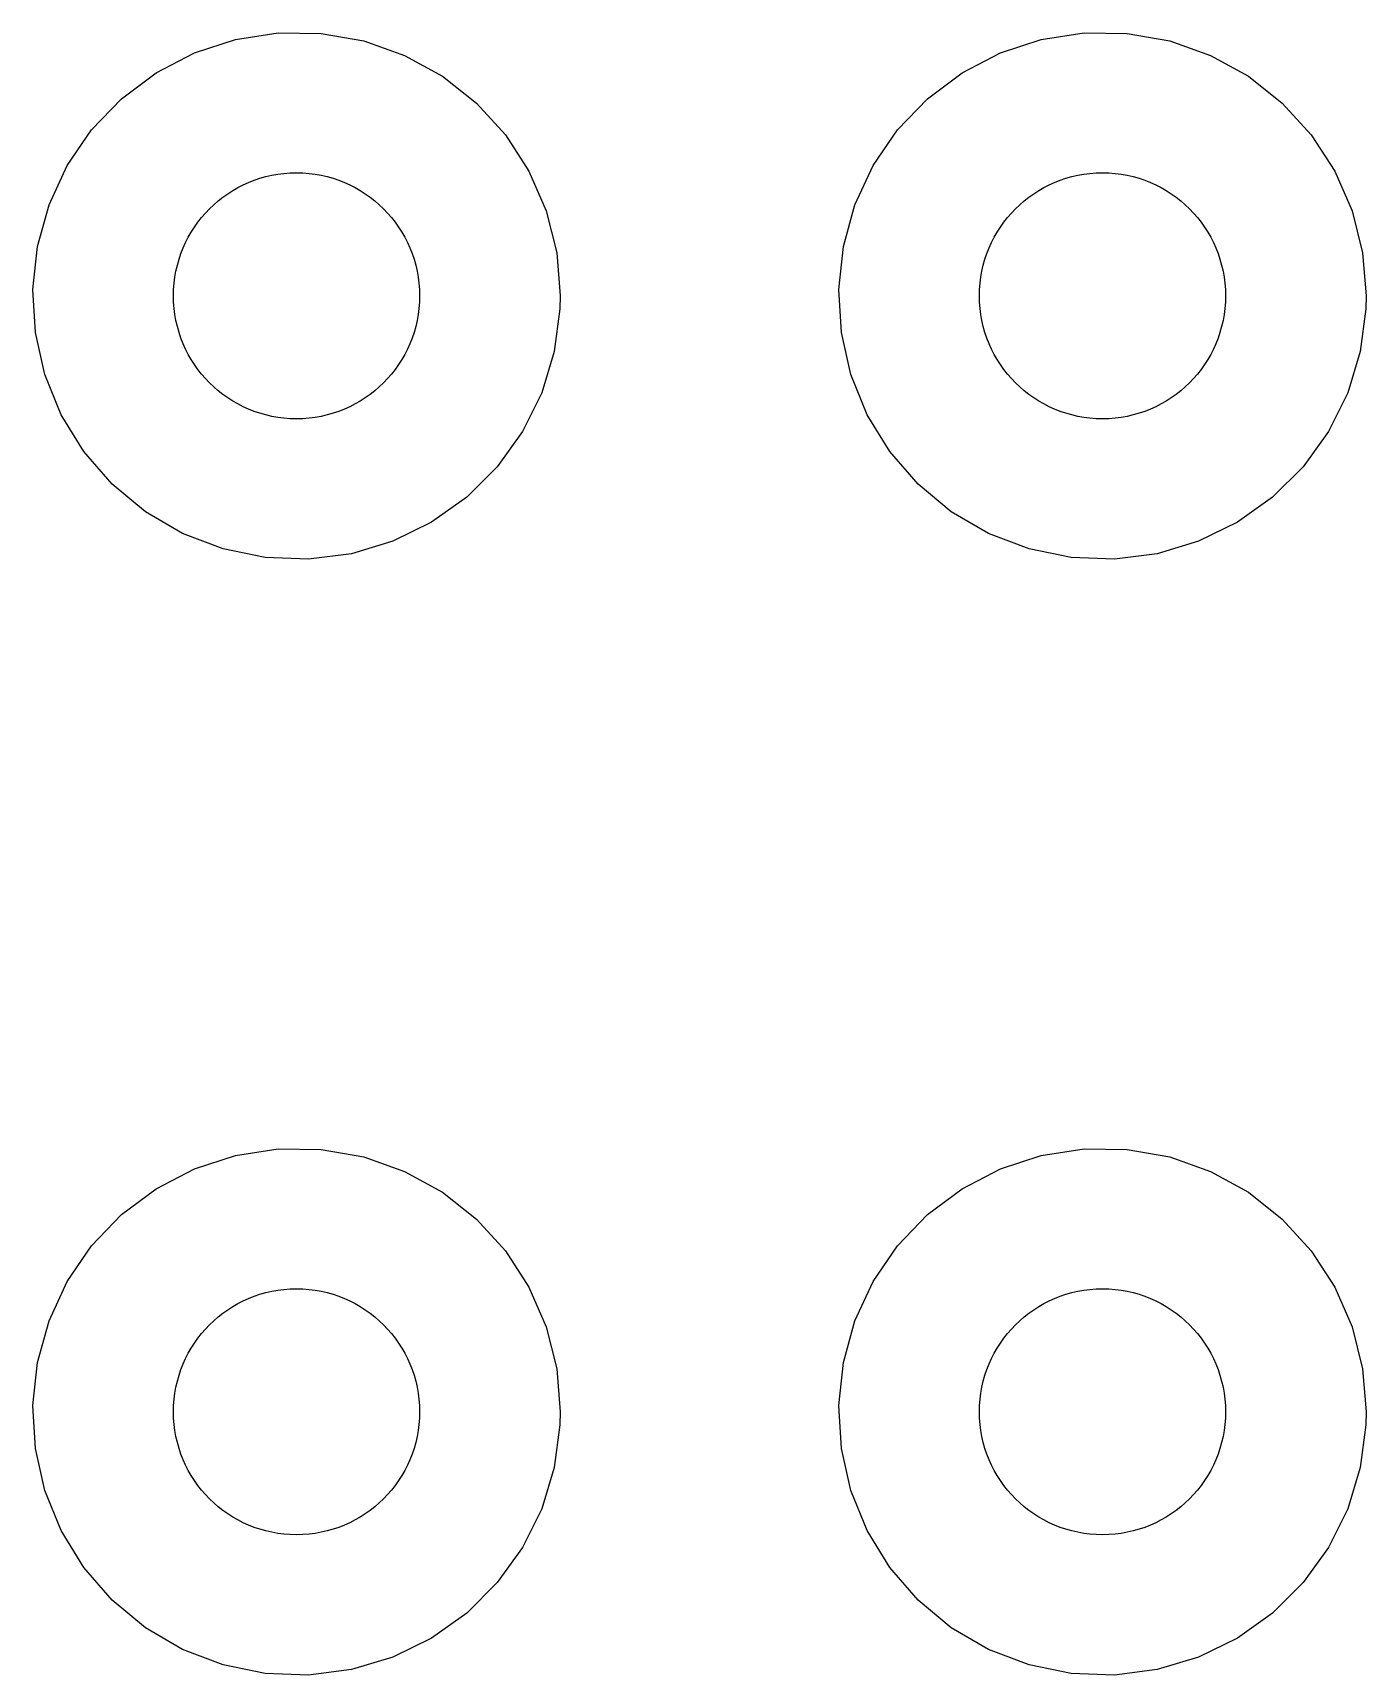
# Model space of a CAD drawing. Extents: x 108 to 192, y -153 to -46.
# Drawn here: x 163.6 to 171.19, y -57.46 to -48.12 of the extents above; entities that cross this region are included whole.
import ezdxf

# ---------------------------------------------------------------- set-up
doc = ezdxf.new("R2010")
doc.units = 0
doc.layers.add('BLACK', color=7, linetype='CONTINUOUS')

msp = doc.modelspace()

# ---------------------------------------------------------------- linework, layer by layer
at = {"layer": 'BLACK', "linetype": 'CONTINUOUS'}
for p, q in [((164.752, -48.1558), (164.995, -48.1187)), ((164.995, -48.1187), (165.241, -48.1217)), ((165.241, -48.1217), (165.483, -48.1648)), ((169.337, -48.1558), (169.58, -48.1187)), ((169.58, -48.1187), (169.826, -48.1217)), ((169.826, -48.1217), (170.068, -48.1648)), ((164.519, -48.2322), (164.752, -48.1558)), ((165.483, -48.1648), (165.715, -48.2468)), ((169.104, -48.2322), (169.337, -48.1558)), ((170.068, -48.1648), (170.3, -48.2468)), ((164.301, -48.3457), (164.519, -48.2322)), ((165.715, -48.2468), (165.93, -48.3656)), ((168.886, -48.3457), (169.104, -48.2322)), ((170.3, -48.2468), (170.515, -48.3656)), ((164.104, -48.4933), (164.301, -48.3457)), ((165.93, -48.3656), (166.123, -48.518)), ((168.689, -48.4933), (168.886, -48.3457)), ((170.515, -48.3656), (170.708, -48.518)), ((163.934, -48.671), (164.104, -48.4933)), ((168.519, -48.671), (168.689, -48.4933)), ((166.123, -48.518), (166.288, -48.6998)), ((170.708, -48.518), (170.873, -48.6998)), ((163.796, -48.8741), (163.934, -48.671)), ((168.381, -48.8741), (168.519, -48.671)), ((166.288, -48.6998), (166.422, -48.9062)), ((170.873, -48.6998), (171.007, -48.9062)), ((163.692, -49.0971), (163.796, -48.8741)), ((166.422, -48.9062), (166.52, -49.1316)), ((168.277, -49.0971), (168.381, -48.8741)), ((171.007, -48.9062), (171.105, -49.1316)), ((163.627, -49.3339), (163.692, -49.0971)), ((166.52, -49.1316), (166.58, -49.37)), ((168.212, -49.3339), (168.277, -49.0971)), ((171.105, -49.1316), (171.165, -49.37)), ((163.6, -49.5784), (163.627, -49.3339)), ((168.185, -49.5784), (168.212, -49.3339)), ((166.58, -49.37), (166.6, -49.615)), ((171.165, -49.37), (171.185, -49.615)), ((163.615, -49.8238), (163.6, -49.5784)), ((166.6, -49.615), (166.598, -49.6883)), ((168.2, -49.8238), (168.185, -49.5784)), ((171.185, -49.615), (171.183, -49.6883)), ((166.598, -49.6883), (166.566, -49.932)), ((171.183, -49.6883), (171.151, -49.932)), ((163.669, -50.0636), (163.615, -49.8238)), ((168.254, -50.0636), (168.2, -49.8238)), ((166.566, -49.932), (166.495, -50.1672)), ((171.151, -49.932), (171.08, -50.1672)), ((163.761, -50.2913), (163.669, -50.0636)), ((168.346, -50.2913), (168.254, -50.0636)), ((166.495, -50.1672), (166.386, -50.3876)), ((171.08, -50.1672), (170.971, -50.3876)), ((163.89, -50.5009), (163.761, -50.2913)), ((168.475, -50.5009), (168.346, -50.2913)), ((166.386, -50.3876), (166.242, -50.5872)), ((170.971, -50.3876), (170.827, -50.5872)), ((164.051, -50.6867), (163.89, -50.5009)), ((168.636, -50.6867), (168.475, -50.5009)), ((166.242, -50.5872), (166.068, -50.7607)), ((170.827, -50.5872), (170.653, -50.7607)), ((164.24, -50.8437), (164.051, -50.6867)), ((168.825, -50.8437), (168.636, -50.6867)), ((166.068, -50.7607), (165.868, -50.9034)), ((170.653, -50.7607), (170.453, -50.9034)), ((164.452, -50.9677), (164.24, -50.8437)), ((165.868, -50.9034), (165.647, -51.0116)), ((169.037, -50.9677), (168.825, -50.8437)), ((170.453, -50.9034), (170.232, -51.0116)), ((164.682, -51.0554), (164.452, -50.9677)), ((165.647, -51.0116), (165.412, -51.0822)), ((169.267, -51.0554), (169.037, -50.9677)), ((170.232, -51.0116), (169.997, -51.0822)), ((164.922, -51.1044), (164.682, -51.0554)), ((165.168, -51.1135), (164.922, -51.1044)), ((165.412, -51.0822), (165.168, -51.1135)), ((169.507, -51.1044), (169.267, -51.0554)), ((169.753, -51.1135), (169.507, -51.1044)), ((169.997, -51.0822), (169.753, -51.1135)), ((164.752, -54.5058), (164.995, -54.4687)), ((164.995, -54.4687), (165.241, -54.4717)), ((165.241, -54.4717), (165.483, -54.5148)), ((169.337, -54.5058), (169.58, -54.4687)), ((169.58, -54.4687), (169.826, -54.4717)), ((169.826, -54.4717), (170.068, -54.5148)), ((164.519, -54.5822), (164.752, -54.5058)), ((165.483, -54.5148), (165.715, -54.5968)), ((169.104, -54.5822), (169.337, -54.5058)), ((170.068, -54.5148), (170.3, -54.5968)), ((164.301, -54.6957), (164.519, -54.5822)), ((165.715, -54.5968), (165.93, -54.7156)), ((168.886, -54.6957), (169.104, -54.5822)), ((170.3, -54.5968), (170.515, -54.7156)), ((164.104, -54.8433), (164.301, -54.6957)), ((165.93, -54.7156), (166.123, -54.868)), ((168.689, -54.8433), (168.886, -54.6957)), ((170.515, -54.7156), (170.708, -54.868)), ((163.934, -55.021), (164.104, -54.8433)), ((168.519, -55.021), (168.689, -54.8433)), ((166.123, -54.868), (166.288, -55.0498)), ((170.708, -54.868), (170.873, -55.0498)), ((163.796, -55.2241), (163.934, -55.021)), ((168.381, -55.2241), (168.519, -55.021)), ((166.288, -55.0498), (166.422, -55.2562)), ((170.873, -55.0498), (171.007, -55.2562)), ((163.692, -55.4471), (163.796, -55.2241)), ((168.277, -55.4471), (168.381, -55.2241)), ((166.422, -55.2562), (166.52, -55.4816)), ((171.007, -55.2562), (171.105, -55.4816)), ((163.627, -55.6839), (163.692, -55.4471)), ((166.52, -55.4816), (166.58, -55.72)), ((168.212, -55.6839), (168.277, -55.4471)), ((171.105, -55.4816), (171.165, -55.72)), ((163.6, -55.9284), (163.627, -55.6839)), ((168.185, -55.9284), (168.212, -55.6839)), ((166.58, -55.72), (166.6, -55.965)), ((171.165, -55.72), (171.185, -55.965)), ((163.615, -56.1738), (163.6, -55.9284)), ((166.6, -55.965), (166.598, -56.0383)), ((168.2, -56.1738), (168.185, -55.9284)), ((171.185, -55.965), (171.183, -56.0383)), ((166.598, -56.0383), (166.566, -56.282)), ((171.183, -56.0383), (171.151, -56.282)), ((163.669, -56.4136), (163.615, -56.1738)), ((168.254, -56.4136), (168.2, -56.1738)), ((166.566, -56.282), (166.495, -56.5172)), ((171.151, -56.282), (171.08, -56.5172)), ((163.761, -56.6413), (163.669, -56.4136)), ((168.346, -56.6413), (168.254, -56.4136)), ((166.495, -56.5172), (166.386, -56.7376)), ((171.08, -56.5172), (170.971, -56.7376)), ((163.89, -56.8509), (163.761, -56.6413)), ((168.475, -56.8509), (168.346, -56.6413)), ((166.386, -56.7376), (166.242, -56.9372)), ((170.971, -56.7376), (170.827, -56.9372)), ((164.051, -57.0367), (163.89, -56.8509)), ((168.636, -57.0367), (168.475, -56.8509)), ((166.242, -56.9372), (166.068, -57.1107)), ((170.827, -56.9372), (170.653, -57.1107)), ((164.24, -57.1937), (164.051, -57.0367)), ((168.825, -57.1937), (168.636, -57.0367)), ((166.068, -57.1107), (165.868, -57.2534)), ((170.653, -57.1107), (170.453, -57.2534)), ((164.452, -57.3177), (164.24, -57.1937)), ((165.868, -57.2534), (165.647, -57.3616)), ((169.037, -57.3177), (168.825, -57.1937)), ((170.453, -57.2534), (170.232, -57.3616)), ((164.682, -57.4054), (164.452, -57.3177)), ((165.647, -57.3616), (165.412, -57.4322)), ((169.267, -57.4054), (169.037, -57.3177)), ((170.232, -57.3616), (169.997, -57.4322)), ((164.922, -57.4544), (164.682, -57.4054)), ((165.168, -57.4635), (164.922, -57.4544)), ((165.412, -57.4322), (165.168, -57.4635)), ((169.507, -57.4544), (169.267, -57.4054)), ((169.753, -57.4635), (169.507, -57.4544)), ((169.997, -57.4322), (169.753, -57.4635))]:
    msp.add_line(p, q, dxfattribs=at)
at = {"layer": 'BLACK'}
for centre in [(165.1, -49.615), (169.685, -49.615), (165.1, -55.965), (169.685, -55.965)]:
    msp.add_circle(centre, 0.7, dxfattribs=at)

doc.saveas('drawing.dxf')
